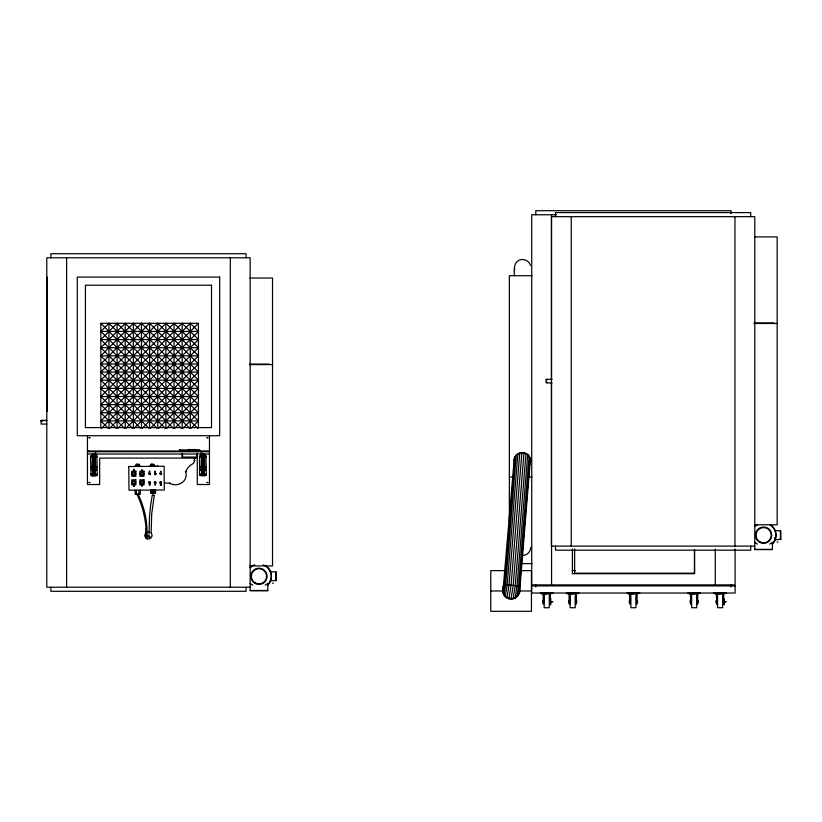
<?xml version="1.0" encoding="UTF-8"?>
<svg xmlns="http://www.w3.org/2000/svg" width="822" height="822" viewBox="0 0 822 822"><rect width="100%" height="100%" fill="white"/><g stroke="black" fill="none" stroke-linecap="round" stroke-linejoin="round"><path stroke-width="1.23" d="M155.697 473.749C156.54 473.585 153.262 474.469 155.594 473.236M276.264 580.435L270.171 580.877M780.9 539.314L774.797 539.756L774.797 537.475M502.972 590.854L514.253 458.882C515.908 449.87 530.396 451.257 530.313 460.423L520.059 586.23C522.617 604.869 496.406 601.046 504.009 584.267L504.523 584.308M514.993 456.888L504.605 584.38L503.218 592.96M516.226 455.162L505.684 584.534L504.009 594.933M517.87 453.816L507.195 584.73L505.273 596.638M519.802 452.932L509.034 584.966L506.948 597.954M521.898 452.583L511.089 585.213L508.89 598.796M524.004 452.778L513.195 585.47L510.996 599.104M525.998 453.528L515.219 585.716L513.103 598.858M527.724 454.761L517.038 585.922L515.075 598.067M529.08 456.395L518.507 586.086L516.781 596.803M519.864 581.051L520.182 577.239M520.696 570.9L521.004 567.098M521.518 560.748L521.836 556.946M522.35 550.606L522.658 546.794M523.172 540.455L523.491 536.653M524.004 530.303L524.21 527.775M524.826 520.162L525.145 516.35M525.659 510.01L525.967 506.208M526.481 499.868L526.697 497.331M527.313 489.717L527.519 487.179M528.135 479.565L528.454 475.763M528.967 469.424L529.173 466.886M529.964 458.327L519.535 586.189L518.096 595.138M169.64 483.726L169.887 482.822L169.805 483.377M149.111 533.447L149.008 534.362M514.048 460.998L514.253 458.882M530.313 460.423L530.067 462.642M154.68 482.627L155.317 482.134M160.29 482.493L160.526 483.069M161.287 482.627L160.65 483.12M514.449 275.709C513.997 270.099 513.462 261.54 520.47 259.711C524.672 258.56 529.337 261.252 530.437 265.465M146.326 537.722L146.398 535.759A83.577 68.688 79.2 0 0 146.306 532.224M518.939 593.186L519.227 590.967L531.444 590.967M504.122 586.805L504.297 585.726M519.083 588.449L519.35 586.774M153.889 495.337L152.45 494.998M149.44 471.325L149.666 472.424L149.316 471.181L149.943 471.181M149.553 473.225L149.594 474.232L149.676 473.225M146.943 538.554L147.107 534.526A86.341 85.015 -78.3 0 0 138.209 494.577M154.731 473.513L155.481 474.14M276.233 580.568L276.161 571.927L270.171 571.732M780.859 539.448L780.828 530.858L774.797 530.611M155.399 473.267L154.7 473.595L155.06 474.222M160.228 473.41C160.783 475.938 161.903 472.167 160.424 473.369M95.136 459.416C92.763 462.817 91.663 455.583 92.794 454.278L95.085 454.278L95.085 475.887M204.195 459.416L203.044 460.412L201.904 459.416M137.706 494.32L138.507 494.145M149.162 482.36L149.738 482.134M197.619 428.231L100.818 331.43L108.946 323.293L198.431 412.778L182.977 428.231M189.481 428.231L100.818 339.568L117.084 323.293L198.431 404.64L174.839 428.231M181.354 428.231L100.818 347.696L125.221 323.293L198.431 396.512L166.702 428.231M173.216 428.231L100.818 355.834L133.359 323.293L198.431 388.374L158.574 428.231M165.078 428.231L100.818 363.971L141.487 323.293L198.431 380.237L150.436 428.231M156.94 428.231L100.818 372.099L149.625 323.293L198.431 372.099L142.298 428.231M148.813 428.231L100.818 380.237L157.762 323.293L198.431 363.971L134.171 428.231M140.675 428.231L100.818 388.374L165.89 323.293L198.431 355.834L126.033 428.231M132.537 428.231L100.818 396.512L174.028 323.293L198.431 347.696L117.895 428.231M124.41 428.231L100.818 404.64L182.165 323.293L198.431 339.568L109.768 428.231M116.272 428.231L100.818 412.778L190.293 323.293L198.431 331.43L101.63 428.231M108.134 428.231L100.818 420.915L198.431 323.293L100.818 323.293L100.818 427.933M191.115 428.231L198.431 420.915L100.818 323.293M137.469 494.228L137.089 494.577M186.162 471.797L185.412 471.623M160.239 484.302L160.393 485.278M160.917 474.222L161.276 473.595M92.845 457.946L95.136 457.946M201.904 457.946L204.493 458.039L204.493 459.416L201.596 459.416M149.07 535.523C146.347 536.16 150.21 539.098 150.046 536.273M149.481 473.236L150.087 473.595M149.583 483.131L149.861 482.185M88.221 450.97L87.461 451.74L209.476 451.74L208.716 450.97L87.461 450.97M556.545 214.758L531.731 214.758L531.731 584.894L735.094 584.894L735.094 549.034M754.493 236.921L777.15 236.921L777.15 524.806L754.493 524.806M532.019 275.709L509.363 275.709L509.363 521.271M249.857 278.042L272.524 278.042L272.524 565.926L249.857 565.926M754.113 322.964L774.098 322.964M754.113 323.478L777.15 323.478M100.818 331.43L198.431 331.43M100.818 339.568L198.431 339.568M100.818 347.696L198.431 347.696M100.818 355.834L198.431 355.834M100.818 363.971L198.431 363.971M249.477 364.084L269.472 364.084M249.477 364.598L272.524 364.598M100.818 372.099L198.431 372.099M552.045 379.332L546.229 379.332L546.229 382.939L552.045 382.939M546.229 379.394L547.247 379.394M546.229 379.774L547.247 379.774M100.818 380.237L198.431 380.237M546.229 382.364L547.247 382.364M100.818 388.374L198.431 388.374M100.818 396.512L198.431 396.512M100.818 404.64L198.431 404.64M100.818 412.778L198.431 412.778M41.1 420.453L46.905 420.453L41.1 420.515L41.1 424.06L46.905 424.06M41.1 420.885L42.117 420.885M100.818 420.915L198.431 420.915M179.494 449.953L199.797 449.953L199.818 450.97M87.461 454.021L209.476 454.021M92.537 454.268L92.29 470.924L92.537 454.021M95.342 454.268L95.588 470.924L95.342 454.021M201.596 454.268L201.339 470.924L201.596 454.021M204.39 454.268L204.647 470.924L204.39 454.021M92.845 454.535L92.999 459.416M201.904 454.535L202.109 475.887M204.195 454.535L204.041 458.039M92.794 455.296L90.512 455.809L90.954 475.887L97.356 475.506L96.862 455.296M202.109 455.296L199.561 455.809L199.571 475.445L206.414 475.506L205.921 455.296L203.887 455.296L203.887 475.887M92.537 457.833L95.342 457.833M193.211 457.833L195.749 457.833M201.596 457.833L204.39 457.833M193.992 458.347L194.968 458.347M92.537 458.666L95.434 458.666M201.596 458.666L204.493 458.666M92.537 459.416L95.434 459.416M509.363 477.037L513.134 477.037M528.248 477.037L532.019 477.037M136.688 494.577L138.723 494.577M777.109 542.047L778.085 542.047M754.781 546.106L551.408 546.106L551.408 216.659L754.781 216.659L754.781 549.62L772.433 549.62L772.433 542.253A13.44 13.44 0 0 1 769.782 544.051M754.781 549.363L772.433 549.363M521.949 563.594L532.019 563.594M506.023 570.632L490.775 570.632L490.775 611.301L531.444 611.301L531.444 570.632L521.282 570.632M572.4 570.653L575.451 570.653M272.472 583.168L273.459 583.168M250.155 587.227L46.782 587.227L46.782 257.779L250.155 257.779L250.155 590.741L267.808 590.741L267.808 583.363A13.44 13.44 0 0 1 265.157 585.172M250.155 590.484L267.808 590.484M490.775 590.967L502.972 590.967M550.411 601.673L552.826 601.673L550.411 602.053M723.792 601.673L726.206 601.673L723.792 602.053M193.992 460.608L194.968 460.659M520.028 586.209L504.03 584.298M155.06 483.12C153.981 480.438 157.218 484.096 154.577 482.791M514.449 267.571L514.726 269.678M145.617 528.731L145.843 532.255M151.145 532.471L151.71 513.842L154.289 495.337L152.255 495.337L150.755 504.359L149.481 516.802L149.142 532.461M155.194 466.105L149.594 466.105M780.397 530.611L780.397 539.756M750.712 216.659L750.712 212.59L555.477 212.59L555.477 216.659M750.712 546.106L750.712 550.175L555.477 550.175L555.477 546.106M734.95 216.659L734.95 546.106M731.035 213.741L731.035 210.699L535.8 210.699L535.8 214.758M731.035 584.894L731.035 586.929M726.453 593.022L713.743 593.022M724.172 598.622L724.172 604.715M723.658 594.039L723.792 604.715M723.154 594.039L723.154 604.088M722.641 595.601L722.641 607.735L717.555 607.735L717.555 595.601M717.051 594.039L717.051 604.088M716.537 594.039L716.537 604.088M716.034 600.656L716.034 602.68M715.274 549.034L715.274 584.894M700.529 593.022L687.819 593.022M698.238 600.656L698.238 602.68M697.734 594.039L697.734 604.088M697.22 594.039L697.22 604.088M696.717 595.601L696.717 607.735L691.631 607.735L691.631 595.601M694.6 550.144L694.6 573.201L574.619 573.201L574.619 548.962M694.426 549.394L694.426 573.705L572.4 573.705L572.4 548.932M691.117 594.039L691.117 604.088M690.614 594.039L690.614 604.088M690.1 600.656L690.1 602.68M639.773 593.022L627.063 593.022M637.482 600.656L637.482 602.68M636.978 594.039L636.978 604.088M636.464 594.039L636.464 604.088M635.961 595.601L635.961 607.735L630.875 607.735L630.875 595.601M630.361 594.039L630.361 604.088M629.858 594.039L629.858 604.088M629.344 600.656L629.344 602.68M579.017 593.022L566.307 593.022M576.725 600.656L576.725 602.68M576.222 594.039L576.222 604.088M575.708 594.039L575.708 604.088M575.205 595.601L575.205 607.735L570.119 607.735L570.119 595.601M571.239 216.659L571.239 546.106M569.605 594.039L569.605 604.088M569.101 594.039L569.101 604.088M568.588 600.656L568.588 602.68M553.083 593.022L540.373 593.022M551.562 214.758L551.562 379.98M551.562 382.538L551.562 584.894M550.802 598.622L550.802 604.715M550.411 598.622L550.411 604.715M550.288 594.039L550.288 604.088M549.784 594.039L549.784 604.088M549.271 595.601L549.271 607.735L544.185 607.735L544.185 595.601M543.681 594.039L543.681 604.088M543.167 594.039L543.167 604.088M542.664 600.656L542.664 602.68M535.8 584.894L535.8 586.929M275.76 571.732L275.76 580.877M246.086 257.779L246.086 253.71L50.851 253.71L50.851 257.779M246.086 587.227L246.086 591.295L50.851 591.295L50.851 587.227M230.324 257.779L230.324 587.227M209.476 435.722L209.476 484.528L197.28 484.528L197.28 458.09L99.657 458.09L99.657 484.528L87.461 484.528L87.461 435.722M204.904 454.535L204.904 456.056M204.904 469.136L204.904 470.657M204.524 455.933L204.524 457.207M204.144 475.887L204.144 454.278L201.852 454.278L201.852 475.887M204.041 458.779L204.041 459.416M201.339 451.74L201.339 454.021M201.092 454.535L201.092 456.056M201.092 469.136L201.092 470.657M199.314 449.953L199.314 450.97M198.431 323.293L198.431 427.933M197.28 453.415L197.28 457.073L182.042 457.073L182.022 453.415M196.766 449.953L192.697 449.953M196.766 453.415L196.766 457.073M196.263 449.449L196.263 450.466M194.732 449.449L194.732 450.466M194.475 458.347L194.475 460.639A4.326 4.326 0 0 1 192.317 464.081A15.474 15.474 0 0 0 185.638 471.746A10.799 9.864 0 0 1 182.145 482.617A10.799 9.864 0 0 1 169.764 483.326A110.795 110.795 0 0 0 164.77 482.956M193.971 449.449L193.971 450.466M193.211 449.449L193.211 450.466M192.194 449.953L188.125 449.953M191.68 449.449L191.68 450.466M190.293 323.293L190.293 427.882M190.159 449.449L190.159 450.466M189.399 449.449L189.399 450.466M188.628 449.449L188.628 450.466M182.535 453.415L182.535 457.073M182.165 323.293L182.165 427.882M179.987 449.953L179.987 450.97M179.484 449.953L179.484 450.97M174.028 323.293L174.028 427.882M165.89 323.293L165.89 427.882M157.762 323.293L157.762 427.882M157.68 465.848L157.125 466.105M155.553 490.251L155.553 493.303L151.012 493.303L151.022 490.251M155.389 490.251L155.307 493.303M155.153 490.251L155.111 493.303M155.091 490.251L155.091 493.303M154.906 490.251L154.906 493.303M154.69 493.303L154.618 489.737L151.978 489.737L151.906 493.303M154.536 490.251L154.536 493.303M154.372 489.737L154.372 493.303M154.166 465.848L154.166 464.317L150.611 464.317L150.611 465.848M154.176 490.251L154.074 493.303M153.693 489.737L153.693 493.303M153.303 489.737L153.303 493.303M152.913 489.737L153.036 493.303M152.645 464.317L152.645 465.334L151.628 465.334L151.628 464.317M152.522 490.251L152.43 493.303M152.224 489.737L152.224 493.303M152.008 464.317L152.008 465.334M152.06 490.251L152.06 493.303M151.751 464.317L151.751 465.334M151.68 490.251L151.68 493.303M151.402 490.251L151.412 493.303M151.166 490.251L151.269 493.303M149.625 323.293L149.625 427.882M141.487 323.293L141.487 427.882M140.449 466.105L134.849 466.105M140.274 490.251L140.274 494.32L135.188 494.32L135.188 490.251M139.432 465.848L139.432 464.317L135.866 464.317L135.866 465.848M138.908 490.251L138.908 494.32M137.901 464.317L137.901 465.334L136.884 465.334L136.884 464.317M137.264 464.317L137.264 465.334M137.017 464.317L137.017 465.334M136.37 490.251L136.37 494.32M133.359 323.293L133.359 427.882M125.221 323.293L125.221 427.882M117.084 323.293L117.084 427.882M108.946 323.293L108.946 427.882M95.845 454.535L95.845 456.056M95.845 469.136L95.845 470.657M95.588 451.74L95.588 454.021M94.828 455.296L94.828 475.887M93.05 460.145L93.05 475.887M92.794 460.145L92.794 475.887M92.033 454.535L92.033 456.056M92.033 469.136L92.033 470.657M66.613 257.779L66.613 587.227M47.203 277.096L47.203 411.319M42.117 420.515L42.117 421.213M517.911 454.032A8.138 8.138 0 0 1 529.779 464.327M514.48 459.231A8.138 8.138 0 0 1 515.147 457.217M530.714 547.318A8.138 8.138 0 0 1 522.576 555.456M519.247 590.967A8.138 8.138 0 0 1 509.003 598.827A8.138 8.138 0 0 1 504.061 586.898M137.192 494.577A83.577 68.688 79.2 0 1 146.08 528.69M149.368 536.396A4.069 1.048 -90 0 1 149.09 536.53M150.981 532.851A3.555 3.555 0 0 1 150.981 537.886A3.555 3.555 0 0 1 145.946 537.886C146.275 536.088 147.333 539.15 145.854 537.948A3.555 3.555 0 0 1 145.946 532.851M147.549 531.937A3.555 3.555 0 0 1 149.388 531.937M252.796 585.172A13.44 13.44 0 0 1 250.155 583.363M263.143 564.837A12.207 12.207 0 0 1 267.602 584.935M250.34 567.673A12.207 12.207 0 0 1 254.799 564.837M265.229 565.464A12.515 12.515 0 0 1 267.818 585.151M250.124 567.457A12.515 12.515 0 0 1 252.714 565.464M757.432 544.051A13.44 13.44 0 0 1 754.781 542.253M769.7 524.611A12.207 12.207 0 0 1 772.228 543.815M754.976 526.553A12.207 12.207 0 0 1 757.504 524.611M769.854 524.344A12.515 12.515 0 0 1 772.454 544.03M754.75 526.337A12.515 12.515 0 0 1 757.339 524.344M161.441 484.661C161.04 486.46 160.814 483.048 161.441 484.661M154.803 471.623C155.564 473.472 155.666 469.917 154.803 471.623M160.793 484.456C161.091 486.901 162.201 482.925 160.793 484.456M155.337 484.805C155.029 485.792 154.711 483.521 155.337 484.805M128.756 466.547L129.003 490.179L164.277 489.994L164.143 466.208L128.756 466.547M141.559 470.626C142.709 470.739 141.929 468.18 141.579 470.574M155.471 471.972L155.471 471.972M134.068 486.305C133.76 487.518 133.719 484.096 134.068 486.305M150.005 484.929C148.443 486.028 149.871 482.627 150.005 484.929M160.578 472.27C161.533 471.982 160.362 470.276 160.773 471.674A1.942 1.942 0 0 0 160.578 472.27M89.125 437.653L89.855 437.859L89.125 437.653M91.037 456.693L92.013 456.95L91.037 456.693M91.037 466.608L92.013 466.865L91.037 466.608M89.125 482.401L89.855 482.596L89.125 482.401M91.037 474.232L92.013 474.489L91.037 474.232M95.866 456.693L96.842 456.95L95.866 456.693M95.866 466.608L96.842 466.865L95.866 466.608M95.866 474.232L96.842 474.489L95.866 474.232M148.988 473.564C149.758 475.989 150.868 471.849 148.988 473.564M160.167 482.463C160.948 484.888 162.057 480.747 160.167 482.463M200.085 456.693L201.071 456.95L200.085 456.693M200.085 466.608L201.071 466.865L200.085 466.608M200.085 474.232L201.071 474.489L200.085 474.232M207.072 437.653L207.812 437.859L207.072 437.653M204.914 456.693L205.901 456.95L204.914 456.693M204.914 466.608L205.901 466.865L204.914 466.608M204.914 474.232L205.901 474.489L204.914 474.232M207.072 482.401L207.812 482.596L207.072 482.401M146.48 538.472L147.364 538.708L146.48 538.472M148.988 482.442C149.707 484.888 150.919 480.778 148.988 482.442M95.136 456.035C93.554 458.029 91.643 456.487 95.136 456.035M204.195 456.035C202.613 458.029 200.702 456.487 204.195 456.035M149.09 472.845L148.577 473.729L150.107 474.613L150.611 473.729L149.09 472.845M149.09 481.743L149.09 483.5L150.107 483.5L150.611 482.627L149.09 481.743M154.68 472.845L154.68 474.613L155.697 474.613L156.211 473.729L154.68 472.845M154.68 481.743L154.176 482.627L155.697 483.5L156.211 482.627L154.68 481.743M160.269 472.845L159.766 473.729L161.287 474.613L161.8 473.729L160.269 472.845M160.269 481.743L160.269 483.5L161.287 483.5L161.287 481.743L160.269 481.743M133.976 469.424L134.078 470.677L133.976 469.424M142.114 485.668L141.723 486.234C142.237 485.668 142.072 486.696 142.114 485.668M145.987 535.749L146.861 535.749L146.059 535.728M219.649 277.096L77.289 277.096L77.289 435.722L219.649 435.722L219.649 277.096M211.511 285.234L85.426 285.234L85.426 427.584L211.511 427.584L211.511 285.234M135.866 471.181L131.797 471.181L131.797 476.267L135.866 476.267L135.866 471.181M144.004 471.181L139.935 471.181L139.935 476.267L144.004 476.267L144.004 471.181M135.866 479.832L131.797 479.832L131.797 484.908L135.866 484.908L135.866 479.832M144.004 479.832L139.935 479.832L139.935 484.908L144.004 484.908L144.004 479.832M735.094 585.911L531.731 585.911L531.731 593.022L735.094 593.022L735.094 585.911M551.305 593.535L542.15 594.039L551.305 593.535M577.239 593.535L568.084 594.039L577.239 593.535M637.995 593.535L628.84 594.039L637.995 593.535M698.751 593.535L689.596 594.039L698.751 593.535M724.675 593.535L715.52 594.039L724.675 593.535M143.49 473.862L143.47 473.462A1.521 1.521 0 0 0 140.449 473.595L140.47 473.996A1.521 1.521 0 0 0 143.49 473.862M143.49 482.504L143.47 482.103A1.521 1.521 0 0 0 140.449 482.237L140.47 482.637A1.521 1.521 0 0 0 143.49 482.504M135.353 473.862L135.342 473.462A1.521 1.521 0 0 0 132.311 473.595L132.332 473.996A1.521 1.521 0 0 0 135.353 473.862M135.353 482.504L135.342 482.103A1.521 1.521 0 0 0 132.311 482.237L132.332 482.637A1.521 1.521 0 0 0 135.353 482.504M141.065 475.291A1.808 1.808 0 0 0 143.778 473.729A1.808 1.808 0 0 0 141.065 472.167A1.808 1.808 0 0 0 141.065 475.291M141.302 474.808A1.274 1.274 0 0 0 143.244 473.76A1.274 1.274 0 0 0 141.363 472.609A1.274 1.274 0 0 0 141.302 474.808M141.065 483.932A1.808 1.808 0 0 0 143.778 482.37A1.808 1.808 0 0 0 141.065 480.808A1.808 1.808 0 0 0 141.065 483.932M141.302 483.449A1.274 1.274 0 0 0 143.244 482.411A1.274 1.274 0 0 0 141.363 481.25A1.274 1.274 0 0 0 141.302 483.449M132.938 475.291A1.808 1.808 0 0 0 135.64 473.729A1.808 1.808 0 0 0 132.938 472.167A1.808 1.808 0 0 0 132.938 475.291M133.164 474.808A1.274 1.274 0 0 0 135.106 473.76A1.274 1.274 0 0 0 133.236 472.609A1.274 1.274 0 0 0 133.164 474.808M132.938 483.932A1.808 1.808 0 0 0 135.64 482.37A1.808 1.808 0 0 0 132.938 480.808A1.808 1.808 0 0 0 132.938 483.932M133.164 483.449A1.274 1.274 0 0 0 135.106 482.411A1.274 1.274 0 0 0 133.236 481.25A1.274 1.274 0 0 0 133.164 483.449M254.902 583.353A8.138 8.138 0 0 0 267.109 576.304A8.138 8.138 0 0 0 254.902 569.256A8.138 8.138 0 0 0 254.902 583.353M255.159 582.911A7.624 7.624 0 0 0 266.595 576.304A7.624 7.624 0 0 0 255.159 569.697A7.624 7.624 0 0 0 255.159 582.911M759.528 542.232A8.138 8.138 0 0 0 771.735 535.184A8.138 8.138 0 0 0 759.528 528.135A8.138 8.138 0 0 0 759.528 542.232M759.785 541.79A7.624 7.624 0 0 0 771.231 535.184A7.624 7.624 0 0 0 759.785 528.577A7.624 7.624 0 0 0 759.785 541.79"/></g></svg>
